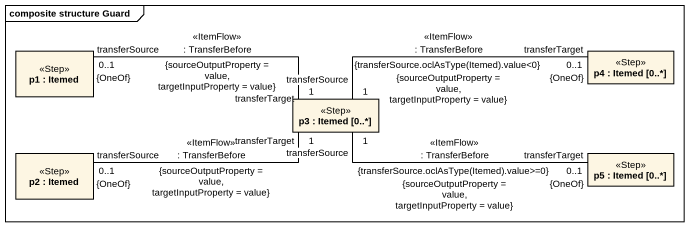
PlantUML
@startuml
mainframe composite structure Guard
rectangle "p1 : Itemed" as p1 <<Step>>
rectangle "p4 : Itemed [0..*]" as p4 <<Step>>
rectangle "p3 : Itemed [0..*]" as p3 <<Step>>
rectangle "p2 : Itemed" as p2 <<Step>>
rectangle "p5 : Itemed [0..*]" as p5 <<Step>>
p1 "transferSource\n0..1\n{OneOf}" -right- "transferTarget\n1" p3 : <<ItemFlow>>\n: TransferBefore\n{sourceOutputProperty = value, targetInputProperty = value}
p3 "transferSource\n1" -right- "transferTarget\n0..1\n{OneOf}" p4 : <<ItemFlow>>\n: TransferBefore\n{transferSource.oclAsType(Itemed).value<0}\n{sourceOutputProperty = value, targetInputProperty = value}
p3 "transferSource\n1" -right- "transferTarget\n0..1\n{OneOf}" p5 : <<ItemFlow>>\n: TransferBefore\n{transferSource.oclAsType(Itemed).value>=0}\n{sourceOutputProperty = value, targetInputProperty = value}
p2 "transferSource\n0..1\n{OneOf}" -right- "transferTarget\n1" p3 : <<ItemFlow>>\n: TransferBefore\n{sourceOutputProperty = value, targetInputProperty = value}
@enduml
